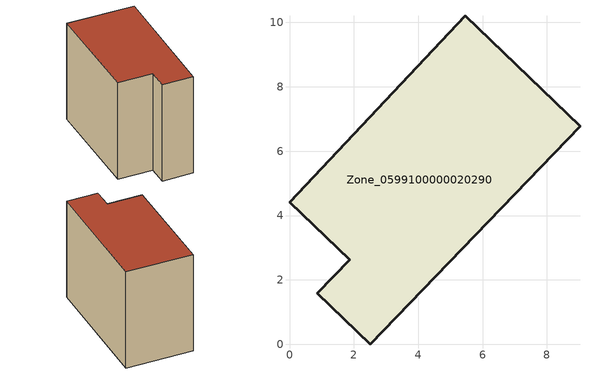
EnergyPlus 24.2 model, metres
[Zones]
Zone_0599100000020290
 floor ground (C_G): 0.86,1.58 1.87,2.63 0,4.42 5.47,10.21 9.03,6.77 2.51,0 z0
 wall outside (C_F): 1.87,2.63 0.86,1.58 2.51,0 9.03,6.77 5.47,10.21 0,4.42 1.87,2.63 z0:7.74
 roof outside (C_R): 5.47,10.21 0,4.42 1.87,2.63 0.86,1.58 2.51,0 9.03,6.77 z7.74
[BUILDING]
Pand.0599100000020290: North Axis=0; Terrain=City; Loads Convergence Tolerance Value=0.04; Temperature Convergence Tolerance Value=0.4; Solar Distribution=FullExterior; Maximum Number of Warmup Days=25; Minimum Number of Warmup Days=1
[Site:Location]
Rotterdam.The.Hague.AP_ZH_NLD Design_Conditions: Latitude=51.96; Longitude=4.45; Time Zone=1; Elevation=-4.5
[SITE:GROUNDTEMPERATURE:BUILDINGSURFACE]
18, 18, 18, 18, 18, 18, 18, 18, 18, 18, 18, 18
[MATERIAL] Thermal Absorptance=0.9; Solar Absorptance=0.7; Visible Absorptance=0.7
Name | Roughness | Thickness | Conductivity | Density | Specific Heat
G.TI.1946 | MediumSmooth | 0.15 | 1 | 540 | 1210
F.TI.1946 | Rough | 0.3 | 0.857143 | 1920 | 840
R.TI.1946 | MediumRough | 0.2 | 0.1 | 1500 | 1000
[CONSTRUCTION]
C_G: G.TI.1946
C_F: F.TI.1946
C_R: R.TI.1946
[ZONE]
Zone_0599100000020290: Type=1; Multiplier=1; Ceiling Height=Autocalculate; Volume=Autocalculate; Floor Area=autocalculate; Part of Total Floor Area=Yes
[ZONEINFILTRATION:DESIGNFLOWRATE]
Infil_Zone_0599100000020290: Zone or ZoneList or Space or SpaceList=Zone_0599100000020290; Schedule=AlwaysOn; Design Flow Rate Calculation Method=Flow/Area; Flow Rate per Floor Area=0.003; Constant Term Coefficient=1; Temperature Term Coefficient=0; Velocity Term Coefficient=0; Velocity Squared Term Coefficient=0
[HVACTEMPLATE:ZONE:IDEALLOADSAIRSYSTEM]
Zone_0599100000020290: Maximum Heating Supply Air Temperature=50; Minimum Cooling Supply Air Temperature=13; Maximum Heating Supply Air Humidity Ratio=0.0156; Minimum Cooling Supply Air Humidity Ratio=0.0077; Heating Limit=NoLimit; Cooling Limit=NoLimit; Dehumidification Control Type=ConstantSensibleHeatRatio; Cooling Sensible Heat Ratio=0.7; Dehumidification Setpoint=60; Humidification Control Type=None; Humidification Setpoint=30; Outdoor Air Method=None; Outdoor Air Flow Rate per Person=0.00944; Outdoor Air Flow Rate per Zone Floor Area=0; Outdoor Air Flow Rate per Zone=0; Demand Controlled Ventilation Type=None; Outdoor Air Economizer Type=NoEconomizer; Heat Recovery Type=None; Sensible Heat Recovery Effectiveness=0.7; Latent Heat Recovery Effectiveness=0.65
[ZONECONTROL:THERMOSTAT]
ThermostatControl_Zone_0599100000020290: Zone or ZoneList=Zone_0599100000020290; Control Type Schedule=DualSetpointControlType; Control 1=Thermostat_Zone_0599100000020290; Temperature Difference Between Cutout And Setpoint=0
[THERMOSTATSETPOINT:DUALSETPOINT]
Thermostat_Zone_0599100000020290: Heating Setpoint Temperature Schedule=HeatingSetpoint_Zone_0599100000020290; Cooling Setpoint Temperature Schedule=CoolingSetpoint_Zone_0599100000020290
[SCHEDULE:COMPACT]
HeatingSetpoint_Zone_0599100000020290: Through: 12/31, For: AllDays, Until: 24:00, 21
CoolingSetpoint_Zone_0599100000020290: Through: 12/31, For: AllDays, Until: 24:00, 24
DualSetpointControlType: Through: 12/31, For: AllDays, Until: 24:00, 4
AlwaysOn: Through: 12/31, For: AllDays, Until: 24:00, 1
